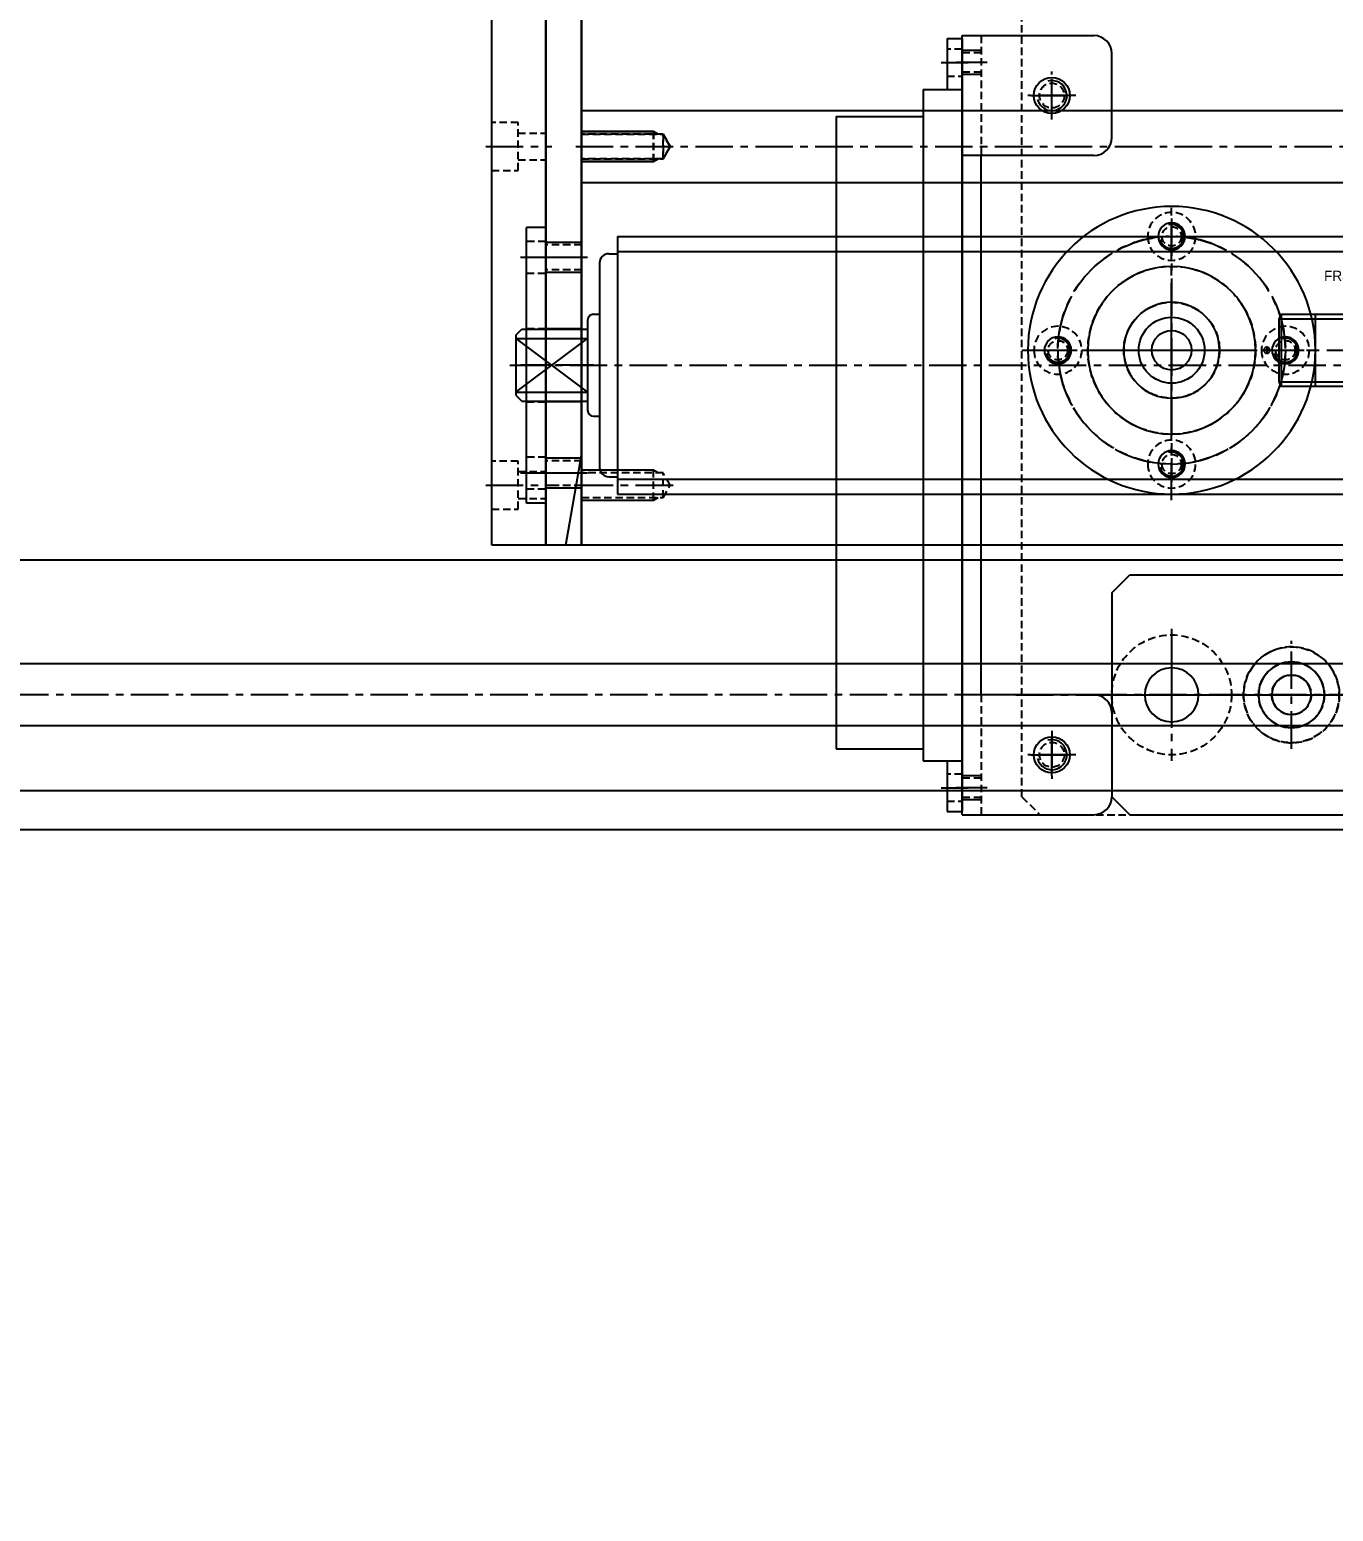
# Model space of a CAD drawing. Header units: inches. Extents: x 0 to 77285, y -118 to 40065.
# Drawn here: x 17106.5 to 17324.2, y 23434.3 to 23681.6 of the extents above; entities that cross this region are included whole.
import ezdxf
from ezdxf.enums import TextEntityAlignment as Align

# ---------------------------------------------------------------- set-up
doc = ezdxf.new("R2010")
doc.units = ezdxf.units.IN
doc.header["$LTSCALE"] = 5
doc.header["$MEASUREMENT"] = 0
doc.linetypes.add('CENTER', pattern=[2, 1.25, -0.25, 0.25, -0.25])
doc.linetypes.add('HIDDEN', pattern=[0.375, 0.25, -0.125])
for name, color, linetype in [('11', 1, 'CENTER'), ('22', 2, 'HIDDEN'), ('44', 4, 'Continuous'), ('55', 5, 'Continuous'), ('A', 8, 'Continuous'), ('B', 123, 'Continuous'), ('G', 231, 'Continuous'), ('T', 3, 'Continuous'), ('Y', 60, 'Continuous')]:
    doc.layers.add(name, color=color, linetype=linetype)
doc.styles.add('SCI', font='')
doc.styles.get('SCI').set_extended_font_data('Gulim')
doc.dimstyles.new('SCH', dxfattribs={"dimtxt": 2.5, "dimasz": 2, "dimexe": 1.25, "dimexo": 0.625, "dimtad": 1, "dimdec": 8, "dimtxsty": 'SCI', "dimcen": 2.5, "dimclrd": 4, "dimclre": 4, "dimclrt": 7, "dimadec": 8, "dimazin": 2, "dimtfac": 1, "dimtdec": 8, "dimtmove": 0, "dimatfit": 3, "dimfxl": 1, "dimarcsym": 0})

# ---------------------------------------------------------------- blocks, each defined once
blk = doc.blocks.new('A$Ce7fb24a1')
for p, q in [((2.9, 5.25), (3.33, 6)), ((2.9, -5.25), (2.9, 5.25)), ((3.33, 6), (34, 6)), ((3.33, 6), (3.33, -6)), ((34.4, 5.3), (34, 6)), ((34, 6), (34, 3.32)), ((34.4, 5.3), (34.4, -5.3)), ((34.4, 5), (34.9, 5)), ((34.4, 5), (38.9, 5)), ((34.9, 5), (34.9, -5)), ((24.4, 3.32), (34.4, 3.32)), ((24.4, 3.32), (24.4, -3.32)), ((34.9, 4.92), (36.9, 4.3)), ((36.9, 4.3), (36.9, -4.3)), ((36.9, 4.3), (39.4, 4.3)), ((39.4, -4.5), (39.4, 4.5)), ((39.4, 3.5), (39.9, 3.5)), ((39.4, 2.9), (39.9, 2.9)), ((39.9, -4.05), (39.9, 4.05)), ((40.7, -3.76), (40.7, 3.76)), ((40.7, 2.9), (41.2, 2.9)), ((41.2, -3.6), (41.2, 3.6)), ((42, -3.39), (42, 3.39)), ((42, 2.75), (42.5, 2.75)), ((42.5, -3.29), (42.5, 3.29)), ((43.3, -3.15), (43.3, 3.15)), ((43.8, -3.09), (43.8, 3.1)), ((44.6, -3.03), (44.6, 3.03)), ((44.6, 2.75), (45.1, 2.75)), ((45.1, 2.9), (45.9, 2.9)), ((45.1, 2.9), (45.1, -2.9)), ((45.9, 2.9), (45.9, -2.9)), ((46.4, 2.9), (47.6, 2.9)), ((46.4, 2.9), (46.4, -2.9)), ((42, 2.07), (42.5, 2.07)), ((44.6, 2.07), (45.1, 2.07)), ((48.1, -2.4), (48.1, 2.4)), ((48.1, 2), (65.2, 2)), ((42, -2.08), (42.5, -2.08)), ((44.6, -2.08), (45.1, -2.08)), ((48.1, -2), (65.2, -2)), ((24.4, -3.32), (34.4, -3.32)), ((34, -3.32), (34, -6)), ((36.9, -4.3), (34.9, -4.92)), ((36.9, -4.3), (39.4, -4.3)), ((39.4, -2.9), (39.9, -2.9)), ((39.4, -3.5), (39.9, -3.5)), ((40.7, -2.9), (41.2, -2.9)), ((42, -2.75), (42.5, -2.75)), ((44.6, -2.75), (45.1, -2.75)), ((45.1, -2.9), (45.9, -2.9)), ((46.4, -2.9), (47.6, -2.9)), ((3.33, -6), (2.9, -5.25)), ((3.33, -6), (34, -6)), ((34.4, -5.3), (34, -6)), ((34.4, -5), (38.9, -5))]:
    blk.add_line(p, q)
for centre, radius, start, end in [((38.9, 4.5), 0.5, 0, 90), ((45.27, 17.52), 14.5, 248.279, 251.645), ((45.27, 17.52), 14.5, 253.714, 256.982), ((45.27, 17.52), 14.5, 259.002, 262.207), ((45.27, 17.52), 14.5, 264.196, 267.367), ((47.6, 2.4), 0.5, 0, 90), ((43.55, 1.45), 0.25, 180, 270), ((43.55, 1.45), 0.25, 270, 0), ((46.15, 1.05), 0.25, 180, 0), ((65.2, 1), 1, 90, 270), ((65.2, -1), 1, 270, 90), ((43.55, -1.45), 0.25, 90, 180), ((43.55, -1.45), 0.25, 0, 90), ((46.15, -1.05), 0.25, 0, 180), ((47.6, -2.4), 0.5, 270, 0), ((38.9, -4.5), 0.5, 270, 0), ((45.27, -17.52), 14.5, 108.355, 111.721), ((45.27, -17.52), 14.5, 103.018, 106.286), ((45.27, -17.52), 14.5, 97.7934, 100.998), ((45.27, -17.52), 14.5, 92.6334, 95.8036)]:
    blk.add_arc(centre, radius, start, end)
at = {"layer": '11'}
for p, q in [((0.9, -0.5), (0.9, 0.5)), ((0.9, 0), (66.93, 0))]:
    blk.add_line(p, q, dxfattribs=at)
blk.add_circle((0.9, 0), 0.5, dxfattribs=at)
at = {"layer": 'A'}
for p, q in [((9, 6), (9, -6)), ((32.5, 6), (32.5, -6)), ((24.4, 3.32), (34.4, -3.32)), ((24.4, -3.32), (34.4, 3.32))]:
    blk.add_line(p, q, dxfattribs=at)
at = {"layer": 'T'}
for p, q in [((2.9, 5.25), (34.4, 5.25)), ((2.9, -5.25), (34.4, -5.25))]:
    blk.add_line(p, q, dxfattribs=at)
blk = doc.blocks.new('A$C8cd69f33')
for centre, radius in [((0, 0), 24), ((0, 19), 2.25), ((0, 0), 14), ((0, 0), 8), ((-19, 0), 2.25), ((19, 0), 2.25), ((0, -19), 2.25)]:
    blk.add_circle(centre, radius)
at = {"layer": '11'}
for p, q in [((0, 25), (0, -25)), ((-25, 0), (25, 0))]:
    blk.add_line(p, q, dxfattribs=at)
blk.add_circle((0, 0), 19, dxfattribs=at)
at = {"layer": '22'}
for centre in [(0, 19), (-19, 0), (19, 0), (0, -19)]:
    blk.add_circle(centre, 4, dxfattribs=at)
blk = doc.blocks.new('A$Cb7150516E')
for p, q in [((15, 100), (-7, 100)), ((15, 100), (11.8, 100)), ((11.8, 100), (11.8, 100)), ((15, 100), (15, -30)), ((-10, 83), (-10, 97)), ((-7, 80), (15, 80)), ((11.8, 80), (11.8, -10)), ((-7, -10), (15, -10)), ((-10, -13), (-10, -27)), ((15, -30), (-7, -30)), ((15, -30), (11.8, -30)), ((11.8, -30), (11.8, -30))]:
    blk.add_line(p, q)
for centre in [(0, 90), (0, -20)]:
    blk.add_circle(centre, 3)
for centre, start, end in [((-7, 97), 90, 180), ((-7, 83), 180, 270), ((-7, -13), 90, 180), ((-7, -27), 180, 270)]:
    blk.add_arc(centre, 3, start, end)
at = {"layer": '11'}
for p, q in [((0, 86), (0, 94)), ((10.8, 95.5), (16, 95.5)), ((-4, 90), (4, 90)), ((0, -16), (0, -24)), ((-4, -20), (4, -20)), ((10.8, -25.51), (16, -25.51))]:
    blk.add_line(p, q, dxfattribs=at)
at = {"layer": '22'}
for p, q in [((11.8, 80), (11.8, 100)), ((11.8, 97.12), (15, 97.12)), ((11.8, 93.88), (15, 93.88)), ((11.8, -30), (11.8, -10)), ((11.8, -23.88), (15, -23.88)), ((11.8, -27.13), (15, -27.13))]:
    blk.add_line(p, q, dxfattribs=at)
at = {"layer": 'T'}
for p, q in [((11.8, 97.5), (15, 97.5)), ((11.8, 93.5), (15, 93.5)), ((11.8, -23.51), (15, -23.51)), ((11.8, -27.51), (15, -27.51))]:
    blk.add_line(p, q, dxfattribs=at)
blk = doc.blocks.new('A$C09808f4cE')
for p, q in [((64.5, 0), (-64.5, 0)), ((56, -6.5), (56, 0)), ((64.5, -2.5), (64.5, 0)), ((-64.5, -2.5), (-64.5, 0)), ((-56, -6.5), (-56, 0)), ((-56, -2.5), (-64.5, -2.5)), ((64.5, -2.5), (56, -2.5)), ((56, -6.5), (-56, -6.5)), ((-54, -21), (-54, -6.5)), ((51.5, -21), (51.5, -6.5)), ((51.5, -21), (-54, -21))]:
    blk.add_line(p, q)
at = {"layer": '11'}
for p, q in [((-60.5, -3.5), (-60.5, 1)), ((60.5, -3.5), (60.5, 1))]:
    blk.add_line(p, q, dxfattribs=at)
at = {"layer": '22'}
for p, q in [((-62.75, -2.5), (-62.75, 0)), ((-58.25, 0), (-58.25, -2.5)), ((58.25, -2.5), (58.25, 0)), ((62.75, 0), (62.75, -2.5))]:
    blk.add_line(p, q, dxfattribs=at)
blk = doc.blocks.new('A$C22a9786e')
for p, q in [((252.5, 35), (252.5, -367)), ((252.5, -367), (32.5, -367))]:
    blk.add_line(p, q)
for radius in [5.5, 3.3]:
    blk.add_circle((220, -268.5, 0), radius)
at = {"layer": '11'}
for p, q in [((220, -277.5, 0), (220, -259.5, 0)), ((229, -268.5, 0), (211, -268.5, 0)), ((186, -368), (186, -351.21)), ((242.5, -368), (242.5, -351.21))]:
    blk.add_line(p, q, dxfattribs=at)
at = {"layer": '22'}
for p, q in [((186, -352.21), (183.93, -353.4)), ((183.93, -353.4), (183.93, -367)), ((188.07, -353.4), (183.93, -353.4)), ((188.07, -353.4), (186, -352.21)), ((188.07, -367), (188.07, -353.4)), ((242.5, -352.21), (240.43, -353.4)), ((240.43, -353.4), (240.43, -367)), ((244.57, -353.4), (240.43, -353.4)), ((244.57, -353.4), (242.5, -352.21)), ((244.57, -367), (244.57, -353.4)), ((188.5, -355), (183.5, -355)), ((245, -355), (240, -355))]:
    blk.add_line(p, q, dxfattribs=at)
blk.add_circle((220, -268.5, 0), 8, dxfattribs=at)
at = {"layer": 'T'}
for p, q in [((183.93, -354.25), (183.5, -355)), ((183.5, -355), (183.5, -367)), ((188.5, -355), (188.07, -354.25)), ((188.5, -367), (188.5, -355)), ((240.43, -354.25), (240, -355)), ((240, -355), (240, -367)), ((245, -355), (244.57, -354.25)), ((245, -367), (245, -355))]:
    blk.add_line(p, q, dxfattribs=at)
blk = doc.blocks.new('A$C9ebf635e')
for p, q in [((-21.5, -355), (-21.5, 35)), ((-19, -355), (-19, 35)), ((19, -355), (19, 35)), ((21.5, -355), (21.5, 35)), ((-21.5, -355), (21.5, -355)), ((-18.6, -356.46), (-18.6, -355)), ((18.6, -356.46), (18.6, -355)), ((-17.06, -358), (17.06, -358)), ((-8.5, -359), (-8.5, -358)), ((8.5, -359), (8.5, -358)), ((-7.5, -360), (7.5, -360)), ((-6, -371), (-6, -360)), ((-4.47, -372), (-4.47, -360)), ((4.47, -372), (-4.47, -360)), ((-4.47, -372), (4.47, -360)), ((4.47, -372), (4.47, -360)), ((6, -371), (6, -360)), ((-5, -372), (-6, -371)), ((-5, -372), (5, -372)), ((5, -372), (6, -371))]:
    blk.add_line(p, q)
for centre, radius, start, end in [((-17.06, -356.46), 1.54, 180, 270), ((17.06, -356.46), 1.54, 270, 0), ((-7.5, -359), 1, 180, 270), ((7.5, -359), 1, 270, 0)]:
    blk.add_arc(centre, radius, start, end)
at = {"layer": '11'}
blk.add_line((0, -373), (0, 53), dxfattribs=at)
at = {"layer": '44', "style": 'SCI'}
blk.add_text('FR381BW-390-12-JD-Z-UR430A(BLACK)', height=1.7308, rotation=90, dxfattribs=at).set_placement((-14.91, -215.98), align=Align.MIDDLE_CENTER)
blk = doc.blocks.new('A$C0221f32c')
for p, q in [((-6, -367), (-6, 35)), ((6, -367), (6, 35)), ((-6, -367), (6, -367))]:
    blk.add_line(p, q)
at = {"layer": '11'}
blk.add_line((0, -368), (0, 36), dxfattribs=at)
at = {"layer": '22'}
for p, q in [((0, -352.21), (-2.07, -353.4)), ((-2.07, -353.4), (-2.07, -367)), ((2.07, -353.4), (-2.07, -353.4)), ((2.07, -353.4), (0, -352.21)), ((2.07, -367), (2.07, -353.4)), ((2.5, -355), (-2.5, -355))]:
    blk.add_line(p, q, dxfattribs=at)
at = {"layer": 'T'}
for p, q in [((-2.07, -354.25), (-2.5, -355)), ((-2.5, -355), (-2.5, -367)), ((2.5, -355), (2.07, -354.25)), ((2.5, -367), (2.5, -355))]:
    blk.add_line(p, q, dxfattribs=at)
blk = doc.blocks.new('A$Cc553b2fb')
for p, q in [((339.5, 3), (339.5, 252)), ((336.5, 0), (339.5, 3)), ((336.5, 0), (32.5, 0))]:
    blk.add_line(p, q)
for centre, radius in [((319.5, 45, -4258.9), 8), ((319.5, 45, -4258.9), 3.3), ((262, 44, 0), 1.62), ((262, 25, 0), 14), ((319.5, 25), 10), ((243, 25, 0), 1.62), ((281, 25, 0), 1.62), ((262, 6, 0), 1.62), ((219.5, 5, 0), 2.07), ((329.5, 5, 0), 2.07)]:
    blk.add_circle(centre, radius)
at = {"layer": '11'}
for p, q in [((319.5, -1), (319.5, 256)), ((262, 3, 0), (262, 47, 0)), ((328.5, 45, -4258.9), (310.5, 45, -4258.9)), ((240, 25, 0), (284, 25, 0)), ((308.5, 25), (330.5, 25)), ((219.5, 1.5, 0), (219.5, 8.5, 0)), ((329.5, 1.5, 0), (329.5, 8.5, 0)), ((223, 5, 0), (216, 5, 0)), ((333, 5, 0), (326, 5, 0))]:
    blk.add_line(p, q, dxfattribs=at)
blk.add_circle((262, 25, 0), 19, dxfattribs=at)
at = {"layer": '22'}
blk.add_circle((319.5, 45, -4258.9), 5.5, dxfattribs=at)
at = {"layer": 'T'}
for centre, radius in [((262, 44, 0), 2), ((243, 25, 0), 2), ((281, 25, 0), 2), ((219.5, 5, 0), 2.5), ((262, 6, 0), 2), ((329.5, 5, 0), 2.5)]:
    blk.add_arc(centre, radius, 285, 195, dxfattribs=at)
blk = doc.blocks.new('A$C8a4d88c8')
for p, q in [((-20, -27, 0), (-20, 192, 0)), ((20, -27, 0), (20, 192, 0)), ((-17, -30, 0), (-20, -27, 0)), ((17, -30, 0), (20, -27, 0)), ((17, -30, 0), (-17, -30, 0))]:
    blk.add_line(p, q)
for centre, radius in [((0, 0, 0), 5.5), ((0, 0, 0), 3.3), ((0, -20, 0), 4.5)]:
    blk.add_circle(centre, radius)
at = {"layer": '11'}
for p, q in [((0, -31, 0), (0, 196, 0)), ((-9, 0, 0), (9, 0, 0)), ((5.5, -20, 0), (-5.5, -20, 0))]:
    blk.add_line(p, q, dxfattribs=at)
at = {"layer": '22'}
blk.add_circle((0, 0, 0), 8, dxfattribs=at)
blk = doc.blocks.new('A$Ccc6cce99')
for p, q in [((-110, 6), (-110, 0)), ((-110, 6), (110, 6)), ((-86.1, 6), (-86.1, 0)), ((-73.9, 6), (-73.9, 0)), ((-6.1, 6), (-6.1, 0)), ((6.1, 6), (6.1, 0)), ((73.9, 6), (73.9, 0)), ((86.1, 6), (86.1, 0)), ((110, 6), (110, 0)), ((-110, 0), (110, 0))]:
    blk.add_line(p, q)
at = {"layer": '11'}
for p, q in [((-80, 8), (-80, -2)), ((0, 8), (0, -2)), ((80, 8), (80, -2)), ((-98, 7), (-98, -1)), ((-62, 7), (-62, -1)), ((-18, 7), (-18, -1)), ((18, 7), (18, -1)), ((62, 7), (62, -1)), ((98, 7), (98, -1))]:
    blk.add_line(p, q, dxfattribs=at)
at = {"layer": '22'}
for p, q in [((-100.07, 6), (-100.07, 0)), ((-95.93, 6), (-95.93, 0)), ((-64.07, 6), (-64.07, 0)), ((-59.93, 6), (-59.93, 0)), ((-20.07, 6), (-20.07, 0)), ((-15.93, 6), (-15.93, 0)), ((15.93, 6), (15.93, 0)), ((20.07, 6), (20.07, 0)), ((59.93, 6), (59.93, 0)), ((64.07, 6), (64.07, 0)), ((95.93, 6), (95.93, 0)), ((100.07, 6), (100.07, 0))]:
    blk.add_line(p, q, dxfattribs=at)
at = {"layer": 'T'}
for p, q in [((-100.5, 6), (-100.5, 0)), ((-95.5, 6), (-95.5, 0)), ((-64.5, 6), (-64.5, 0)), ((-59.5, 6), (-59.5, 0)), ((-20.5, 6), (-20.5, 0)), ((-15.5, 6), (-15.5, 0)), ((15.5, 6), (15.5, 0)), ((20.5, 6), (20.5, 0)), ((59.5, 6), (59.5, 0)), ((64.5, 6), (64.5, 0)), ((95.5, 6), (95.5, 0)), ((100.5, 6), (100.5, 0))]:
    blk.add_line(p, q, dxfattribs=at)
blk = doc.blocks.new('A$Cc10e75fd')
for p, q in [((220, 0, 0), (0, 0)), ((0, -12.36), (0, 0)), ((220, -12.36), (220, 0)), ((220, -9, 0), (0, -9)), ((0, -12.36), (15, -15)), ((220, -12.36), (205, -15)), ((205, -15, 0), (15, -15))]:
    blk.add_line(p, q)
at = {"layer": '11'}
for p, q in [((10, 1), (10, -10)), ((66.5, 1), (66.5, -10)), ((153.5, 1), (153.5, -10)), ((210, 1), (210, -10))]:
    blk.add_line(p, q, dxfattribs=at)
at = {"layer": '22'}
for p, q in [((6, 0), (6, -4.4)), ((14, -4.4), (14, 0)), ((62.5, 0), (62.5, -4.4)), ((70.5, -4.4), (70.5, 0)), ((149.5, -4.4), (149.5, 0)), ((157.5, 0), (157.5, -4.4)), ((206, -4.4), (206, 0)), ((214, 0), (214, -4.4)), ((6, -4.4), (14, -4.4)), ((7.75, -4.4), (7.75, -9)), ((12.25, -4.4), (12.25, -9)), ((62.5, -4.4), (70.5, -4.4)), ((64.25, -4.4), (64.25, -9)), ((68.75, -4.4), (68.75, -9)), ((157.5, -4.4), (149.5, -4.4)), ((151.25, -4.4), (151.25, -9)), ((155.75, -4.4), (155.75, -9)), ((214, -4.4), (206, -4.4)), ((207.75, -4.4), (207.75, -9)), ((212.25, -4.4), (212.25, -9))]:
    blk.add_line(p, q, dxfattribs=at)
blk = doc.blocks.new('A$C872dc677')
for p, q in [((-23, 3.2), (-23, 0)), ((-23, 3.2), (23, 3.2)), ((23, 3.2), (23, 0)), ((-23, 0), (23, 0))]:
    blk.add_line(p, q)
at = {"layer": '11'}
for p, q in [((-18, 4.2), (-18, -1)), ((0, 4.2), (0, -1)), ((18, 4.2), (18, -1))]:
    blk.add_line(p, q, dxfattribs=at)
at = {"layer": '22'}
for p, q in [((-20.65, 0), (-20.65, 3.2)), ((-15.35, 3.2), (-15.35, 0)), ((-6.1, 0), (-6.1, 3.2)), ((6.1, 3.2), (6.1, 0)), ((15.35, 0), (15.35, 3.2)), ((20.65, 3.2), (20.65, 0))]:
    blk.add_line(p, q, dxfattribs=at)
blk = doc.blocks.new('A$Cc0d0dede')
for name, p in [('A$C22a9786e', (-142.5, 166)), ('A$Ccc6cce99', (0, -207))]:
    blk.add_blockref(name, p)
at = {"xscale": -1}
for name, p in [('A$C0221f32c', (43.5, 166)), ('A$C8a4d88c8', (135, -82.5, 0))]:
    blk.add_blockref(name, p, dxfattribs=at)
at = {"layer": '22'}
blk.add_blockref('A$Cc553b2fb', (-184.5, -127.5), dxfattribs=at)
at = {"layer": '44', "xscale": -1, "rotation": 270}
blk.add_blockref('A$C8cd69f33', (77.5, -102.5, 0), dxfattribs=at)
at = {"layer": '55', "xscale": -1, "rotation": 270}
blk.add_blockref('A$Ce7fb24a1', (77.5, -87.5, 0), dxfattribs=at)
at = {"layer": '55', "xscale": -1}
blk.add_blockref('A$C09808f4cE', (89.99, -137.5, 0), dxfattribs=at)
at = {"layer": 'B'}
blk.add_blockref('A$C9ebf635e', (80, 160), dxfattribs=at)
at = {"layer": 'G', "xscale": -1.000000000000002, "rotation": 180}
blk.add_blockref('A$Cc10e75fd', (-110, -216), dxfattribs=at)
at = {"layer": 'Y', "rotation": 270}
blk.add_blockref('A$Cb7150516E', (55, -122.5, 0), dxfattribs=at)
at = {"layer": 'Y', "xscale": -1}
blk.add_blockref('A$C872dc677', (80, -210.2), dxfattribs=at)
blk = doc.blocks.new('A$C2eb6e688')
for p, q in [((112.5, -277), (112.5, -5252)), ((157.5, -277), (157.5, -5252))]:
    blk.add_line(p, q)
at = {"layer": '11'}
blk.add_line((135, -277), (135, -5252), dxfattribs=at)
at = {"layer": 'B'}
for p, q in [((129.85, -277), (129.85, -5252)), ((140.15, -277), (140.15, -5252))]:
    blk.add_line(p, q, dxfattribs=at)
at = {"layer": 'G'}
blk.add_line((151, -277), (151, -5252), dxfattribs=at)
blk = doc.blocks.new('*D367')
at = {"color": 4, "lineweight": -2, "transparency": 16777216}
for p, q in [((12554.65, 23925.55), (12554.65, 29140.68)), ((21064.65, 23433.05), (21064.65, 29140.68)), ((12714.65, 29040.68), (20904.65, 29040.68))]:
    blk.add_line(p, q, dxfattribs=at)
at = {"color": 4, "transparency": 16777216}
for points in [[(12714.65, 29067.34), (12714.65, 29014.01), (12554.65, 29040.68)], [(20904.65, 29067.34), (20904.65, 29014.01), (21064.65, 29040.68)]]:
    blk.add_solid(points, dxfattribs=at)
at = {"layer": 'Defpoints', "color": 0, "transparency": 16777216}
for p in [(21064.65, 29040.68), (12554.65, 23875.55), (21064.65, 23383.05)]:
    blk.add_point(p, dxfattribs=at)
at = {"color": 7, "transparency": 16777216, "insert": (16809.65, 29193.47), "char_height": 200, "attachment_point": 5, "style": 'SCI'}
blk.add_mtext('8510', dxfattribs=at)
blk = doc.blocks.new('*D374')
at = {"color": 4, "lineweight": -2, "transparency": 16777216}
for p, q in [((12554.65, 23925.55), (12554.65, 30215.88)), ((37924.65, 23433.05), (37924.65, 30215.88)), ((12714.65, 30115.88), (37764.65, 30115.88))]:
    blk.add_line(p, q, dxfattribs=at)
at = {"color": 4, "transparency": 16777216}
for points in [[(12714.65, 30142.54), (12714.65, 30089.21), (12554.65, 30115.88)], [(37764.65, 30142.54), (37764.65, 30089.21), (37924.65, 30115.88)]]:
    blk.add_solid(points, dxfattribs=at)
at = {"layer": 'Defpoints', "color": 0, "transparency": 16777216}
for p in [(37924.65, 30115.88), (12554.65, 23875.55), (37924.65, 23383.05)]:
    blk.add_point(p, dxfattribs=at)
at = {"color": 7, "transparency": 16777216, "insert": (25239.65, 30268.54), "char_height": 200, "attachment_point": 5, "style": 'SCI'}
blk.add_mtext('25370', dxfattribs=at)

msp = doc.modelspace()

# ---------------------------------------------------------------- block references
at = {"rotation": 270}
for name, p in [('A$C2eb6e688', (17976.6497809, 23705.55047629)), ('A$Cc0d0dede', (17399.65170498, 23705.55047629))]:
    msp.add_blockref(name, p, dxfattribs=at)

# ---------------------------------------------------------------- dimensions: what is measured, and where the dimension line sits
for base, p2, picture, middle in [((37924.649780898, 30115.8761734788), (37924.649780898, 23383.0504762948), '*D374', (25239.649780898, 30268.5392893244)), ((21064.649780898, 29040.6754827387), (21064.649780898, 23383.0504762948), '*D367', (16809.649780898, 29193.4717543765))]:
    dim = msp.add_linear_dim(base=base, p1=(12554.649780898, 23875.5504762968), p2=p2, dimstyle='SCH', override={"dimscale": 80})
    dim.commit()
    dim.dimension.update_dxf_attribs({"geometry": picture, "text_midpoint": middle})

doc.saveas('drawing.dxf')
